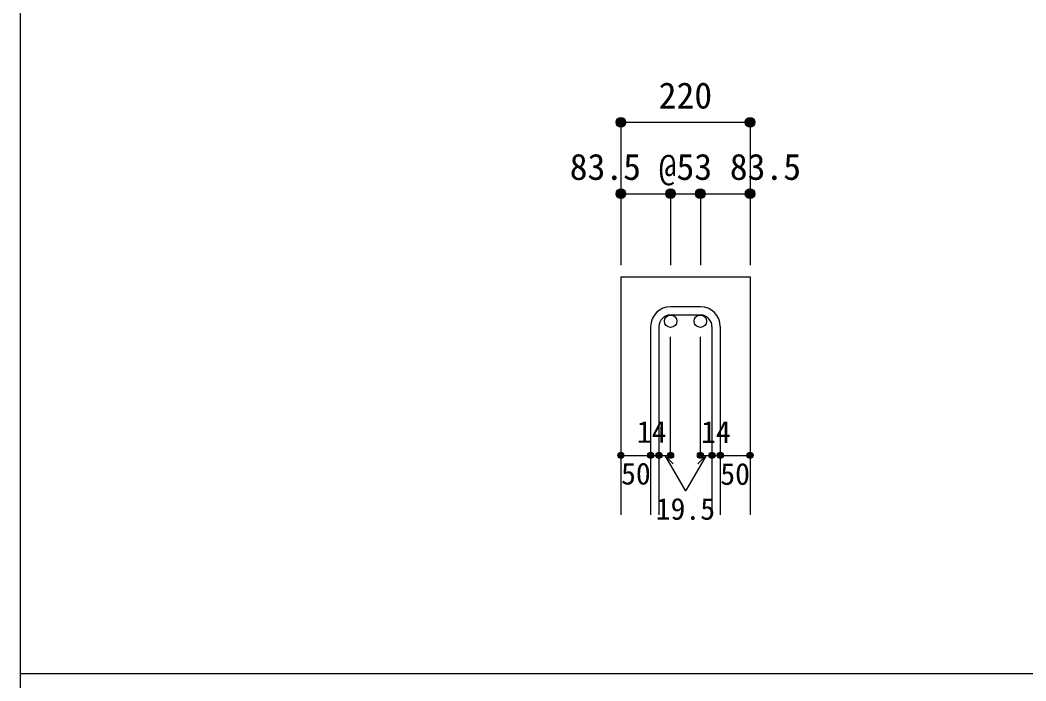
# Model space of a CAD drawing. Units: millimetres at full size, sheet at 1:20. Extents: x -3982 to 3969, y -2797 to 2801.
# Drawn here: x -3982 to -2292, y -10 to 1101 of the extents above; entities that cross this region are included whole.
import ezdxf
from ezdxf.enums import TextEntityAlignment as Align

# ---------------------------------------------------------------- set-up
doc = ezdxf.new("R2010")
doc.units = ezdxf.units.MM
doc.header["$LTSCALE"] = 20
doc.header["$PDMODE"] = 32
doc.header["$PDSIZE"] = 10
for name, color, linetype in [('6-1_躯体線', 2, 'Continuous'), ('6-5_梁主筋', 7, 'Continuous'), ('6-6_S.T.P.', 7, 'Continuous'), ('6-D_寸法', 4, 'Continuous'), ('F-0_枠', 6, 'Continuous')]:
    doc.layers.add(name, color=color, linetype=linetype)
doc.styles.add('ＭＳ ゴシック', font='')
doc.styles.get('ＭＳ ゴシック').set_extended_font_data('MS Gothic')

msp = doc.modelspace()

# ---------------------------------------------------------------- linework, layer by layer
at = {"layer": '6-1_躯体線'}
for p, q in [((-2972.37, 669.12), (-2972.37, 269.12)), ((-2972.37, 669.12), (-2755.37, 669.12)), ((-2755.37, 669.12), (-2755.37, 269.12))]:
    msp.add_line(p, q, dxfattribs=at)
at = {"layer": '6-5_梁主筋', "color": 3}
for centre in [(-2888.87, 594.62), (-2838.87, 594.62)]:
    msp.add_circle(centre, 10.5, dxfattribs=at)
at = {"layer": '6-6_S.T.P.'}
for p, q in [((-2838.87, 619.12), (-2888.87, 619.12)), ((-2838.87, 605.12), (-2888.87, 605.12)), ((-2922.37, 585.62), (-2922.37, 269.12)), ((-2908.37, 585.62), (-2908.37, 269.12)), ((-2819.37, 585.62), (-2819.37, 269.12)), ((-2805.37, 585.62), (-2805.37, 269.12))]:
    msp.add_line(p, q, dxfattribs=at)
for centre, radius, start, end in [((-2888.87, 585.62), 33.5, 90, 180), ((-2838.87, 585.62), 33.5, 0, 90), ((-2888.87, 585.62), 19.5, 90, 180), ((-2838.87, 585.62), 19.5, 0, 90)]:
    msp.add_arc(centre, radius, start, end, dxfattribs=at)
at = {"layer": '6-D_寸法'}
for p, q in [((-2972.37, 929.12), (-2972.37, 809.12)), ((-2972.37, 929.12), (-2755.37, 929.12)), ((-2755.37, 929.12), (-2755.37, 809.12)), ((-2972.37, 809.12), (-2888.87, 809.12)), ((-2972.37, 809.12), (-2972.37, 689.12)), ((-2888.87, 809.12), (-2888.87, 689.12)), ((-2888.87, 809.12), (-2863.87, 809.12)), ((-2863.87, 809.12), (-2838.87, 809.12)), ((-2838.87, 809.12), (-2838.87, 689.12)), ((-2838.87, 809.12), (-2755.37, 809.12)), ((-2755.37, 809.12), (-2755.37, 689.12)), ((-2888.87, 369.12), (-2888.87, 568.45)), ((-2838.87, 369.12), (-2838.87, 568.45)), ((-2972.37, 369.12), (-2922.37, 369.12)), ((-2922.37, 369.12), (-2888.87, 369.12)), ((-2898.62, 369.12), (-2884.48, 354.98)), ((-2898.62, 369.12), (-2864.39, 309.85)), ((-2829.12, 369.12), (-2863.34, 309.85)), ((-2829.12, 369.12), (-2843.26, 354.98)), ((-2838.87, 369.12), (-2755.37, 369.12)), ((-2819.37, 369.12), (-2805.37, 369.12)), ((-2864.39, 309.85), (-2863.34, 309.85))]:
    msp.add_line(p, q, dxfattribs=at)
msp.add_lwpolyline([(-2755.37, 929.12), (-2755.37, 809.12), (-2755.37, 689.12)], dxfattribs=at)
for centre, radius in [((-2972.37, 929.12), 8), ((-2972.37, 929.12), 7.2), ((-2972.37, 929.12), 6.4), ((-2972.37, 929.12), 5.6), ((-2972.37, 929.12), 4.8), ((-2972.37, 929.12), 4), ((-2972.37, 929.12), 3.2), ((-2972.37, 929.12), 2.4), ((-2972.37, 929.12), 1.6), ((-2972.37, 929.12), 0.8), ((-2755.37, 929.12), 8), ((-2755.37, 929.12), 7.2), ((-2755.37, 929.12), 6.4), ((-2755.37, 929.12), 5.6), ((-2755.37, 929.12), 4.8), ((-2755.37, 929.12), 4), ((-2755.37, 929.12), 3.2), ((-2755.37, 929.12), 2.4), ((-2755.37, 929.12), 1.6), ((-2755.37, 929.12), 0.8), ((-2972.37, 809.12), 8), ((-2972.37, 809.12), 7.2), ((-2972.37, 809.12), 6.4), ((-2972.37, 809.12), 5.6), ((-2972.37, 809.12), 4.8), ((-2972.37, 809.12), 4), ((-2972.37, 809.12), 3.2), ((-2972.37, 809.12), 2.4), ((-2888.87, 809.12), 8), ((-2888.87, 809.12), 7.2), ((-2888.87, 809.12), 6.4), ((-2888.87, 809.12), 5.6), ((-2888.87, 809.12), 4.8), ((-2888.87, 809.12), 4), ((-2888.87, 809.12), 3.2), ((-2888.87, 809.12), 2.4), ((-2838.87, 809.12), 8), ((-2838.87, 809.12), 7.2), ((-2838.87, 809.12), 6.4), ((-2838.87, 809.12), 5.6), ((-2838.87, 809.12), 4.8), ((-2838.87, 809.12), 4), ((-2838.87, 809.12), 3.2), ((-2838.87, 809.12), 2.4), ((-2755.37, 809.12), 8), ((-2755.37, 809.12), 7.2), ((-2755.37, 809.12), 6.4), ((-2755.37, 809.12), 5.6), ((-2755.37, 809.12), 4.8), ((-2755.37, 809.12), 4), ((-2755.37, 809.12), 3.2), ((-2755.37, 809.12), 2.4), ((-2972.37, 809.12), 1.6), ((-2972.37, 809.12), 0.8), ((-2888.87, 809.12), 1.6), ((-2888.87, 809.12), 0.8), ((-2838.87, 809.12), 1.6), ((-2838.87, 809.12), 0.8), ((-2755.37, 809.12), 1.6), ((-2755.37, 809.12), 0.8), ((-2972.37, 369.12), 4), ((-2972.37, 369.12), 3.6), ((-2972.37, 369.12), 3.2), ((-2972.37, 369.12), 2.8), ((-2922.37, 369.12), 4), ((-2922.37, 369.12), 3.6), ((-2922.37, 369.12), 3.2), ((-2922.37, 369.12), 2.8), ((-2908.37, 369.12), 4), ((-2908.37, 369.12), 3.6), ((-2908.37, 369.12), 3.2), ((-2908.37, 369.12), 2.8), ((-2888.87, 369.12), 4), ((-2888.87, 369.12), 3.6), ((-2888.87, 369.12), 3.2), ((-2888.87, 369.12), 2.8), ((-2838.87, 369.12), 4), ((-2838.87, 369.12), 3.6), ((-2838.87, 369.12), 3.2), ((-2838.87, 369.12), 2.8), ((-2819.37, 369.12), 4), ((-2819.37, 369.12), 3.6), ((-2819.37, 369.12), 3.2), ((-2819.37, 369.12), 2.8), ((-2805.37, 369.12), 4), ((-2805.37, 369.12), 3.6), ((-2805.37, 369.12), 3.2), ((-2805.37, 369.12), 2.8), ((-2755.37, 369.12), 4), ((-2755.37, 369.12), 3.6), ((-2755.37, 369.12), 3.2), ((-2755.37, 369.12), 2.8), ((-2972.37, 369.12), 2.4), ((-2972.37, 369.12), 2), ((-2972.37, 369.12), 1.6), ((-2972.37, 369.12), 1.2), ((-2972.37, 369.12), 0.8), ((-2972.37, 369.12), 0.4), ((-2922.37, 369.12), 2.4), ((-2922.37, 369.12), 2), ((-2922.37, 369.12), 1.6), ((-2922.37, 369.12), 1.2), ((-2922.37, 369.12), 0.8), ((-2922.37, 369.12), 0.4), ((-2908.37, 369.12), 2.4), ((-2908.37, 369.12), 2), ((-2908.37, 369.12), 1.6), ((-2908.37, 369.12), 1.2), ((-2908.37, 369.12), 0.8), ((-2908.37, 369.12), 0.4), ((-2888.87, 369.12), 2.4), ((-2888.87, 369.12), 2), ((-2888.87, 369.12), 1.6), ((-2888.87, 369.12), 1.2), ((-2888.87, 369.12), 0.8), ((-2888.87, 369.12), 0.4), ((-2838.87, 369.12), 2.4), ((-2838.87, 369.12), 2), ((-2838.87, 369.12), 1.6), ((-2838.87, 369.12), 1.2), ((-2838.87, 369.12), 0.8), ((-2838.87, 369.12), 0.4), ((-2819.37, 369.12), 2.4), ((-2819.37, 369.12), 2), ((-2819.37, 369.12), 1.6), ((-2819.37, 369.12), 1.2), ((-2819.37, 369.12), 0.8), ((-2819.37, 369.12), 0.4), ((-2805.37, 369.12), 2.4), ((-2805.37, 369.12), 2), ((-2805.37, 369.12), 1.6), ((-2805.37, 369.12), 1.2), ((-2805.37, 369.12), 0.8), ((-2805.37, 369.12), 0.4), ((-2755.37, 369.12), 2.4), ((-2755.37, 369.12), 2), ((-2755.37, 369.12), 1.6), ((-2755.37, 369.12), 1.2), ((-2755.37, 369.12), 0.8), ((-2755.37, 369.12), 0.4)]:
    msp.add_circle(centre, radius, dxfattribs=at)
at = {"layer": '6-D_寸法', "color": 7}
for p in [(-2972.37, 929.12), (-2755.37, 929.12), (-2972.37, 809.12), (-2888.87, 809.12), (-2838.87, 809.12), (-2755.37, 809.12), (-2972.37, 369.12), (-2922.37, 369.12), (-2908.37, 369.12), (-2888.87, 369.12), (-2838.87, 369.12), (-2819.37, 369.12), (-2805.37, 369.12), (-2755.37, 369.12)]:
    msp.add_point(p, dxfattribs=at)
at = {"layer": 'F-0_枠'}
msp.add_line((-3981.92, 2800.77), (-3981.92, -2796.83), dxfattribs=at)
at = {"layer": 'F-0_枠', "color": 2}
msp.add_line((2482.4, 1.97), (-3981.92, 1.97), dxfattribs=at)

# ---------------------------------------------------------------- texts
at = {"layer": '6-D_寸法', "style": 'ＭＳ ゴシック'}
for s, height, p in [('220', 43.99, (-2908.87, 939.12)), ('83.5', 43.99, (-3058.37, 819.12)), ('@53', 43.99, (-2908.87, 819.12)), ('83.5', 43.99, (-2789.37, 819.12)), ('14', 36.66, (-2945.68, 379.2)), ('14', 36.66, (-2837.76, 379.12)), ('50', 36.66, (-2972.11, 309.03)), ('50', 36.66, (-2805.37, 308.57)), ('19.5', 36.66, (-2913.87, 249.85))]:
    msp.add_text(s, height=height, dxfattribs=at).set_placement(p, align=Align.BOTTOM_LEFT)

doc.saveas('drawing.dxf')
